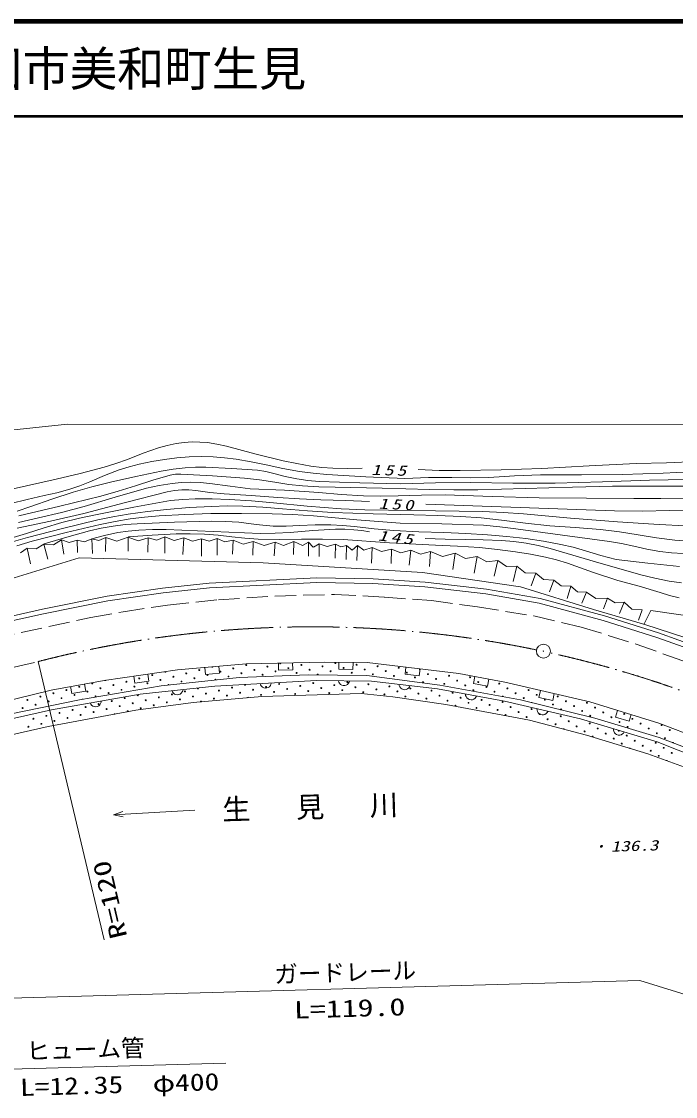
# Model space of a CAD drawing. Units: millimetres, scale not verified. Extents: x 40000 to 680000, y 20000 to 380000.
# Drawn here: x 414916 to 484076, y 266273 to 380000 of the extents above; entities that cross this region are included whole.
import ezdxf
from ezdxf.enums import TextEntityAlignment as Align

# ---------------------------------------------------------------- set-up
doc = ezdxf.new("R2010")
doc.units = ezdxf.units.MM
doc.header["$LTSCALE"] = 1000
doc.linetypes.add('USER2', pattern=[3, 2.25, -0.75])
doc.linetypes.add('USER4', pattern=[7.000001, 5.508197, -0.688525, 0.114754, -0.688525])
for name, color, linetype, lineweight in [('M-TTL', 2, 'Continuous', 140), ('M-TTL-LINE', 7, 'Continuous', 50), ('S-BGD', 1, 'Continuous', 13), ('S-BGD-HTXT', 6, 'Continuous', 13), ('S-BMK', 3, 'USER4', 13)]:
    doc.layers.add(name, color=color, linetype=linetype, lineweight=lineweight)
doc.layers.add('M-TTL-TXT', color=7, linetype='Continuous')
doc.styles.add('ＭＳ ゴシック', font='')
doc.styles.get('ＭＳ ゴシック').set_extended_font_data('MS Gothic')

# ---------------------------------------------------------------- blocks, each defined once
blk = doc.blocks.new('BUHIN109')
at = {"layer": 'S-BGD'}
blk.add_circle((0, 0), 22.5, dxfattribs=at)
at = {"layer": 'S-BMK', "linetype": 'Continuous'}
blk.add_circle((0, 0), 746, dxfattribs=at)

msp = doc.modelspace()

# ---------------------------------------------------------------- linework, layer by layer
at = {"layer": 'M-TTL'}
msp.add_line((680000, 380000), (40000, 380000), dxfattribs=at)
at = {"layer": 'M-TTL-LINE'}
msp.add_line((40000, 370000), (680000, 370000), dxfattribs=at)
at = {"layer": 'S-BGD'}
for p, q in [((421584, 324950), (422341, 325273)), ((422341, 325273), (422441, 323716)), ((422341, 325273), (423102, 325089)), ((423102, 325089), (423821, 325398)), ((423821, 325398), (423814, 323922)), ((423821, 325398), (425010, 325024)), ((425010, 325024), (426187, 325438)), ((426187, 325438), (426181, 323961)), ((426187, 325438), (427238, 325059)), ((427238, 325059), (428306, 325387)), ((428306, 325387), (428273, 323854)), ((428306, 325387), (429213, 325143)), ((429213, 325143), (430086, 325493)), ((430086, 325493), (431058, 325107)), ((430086, 325493), (430086, 323766)), ((431058, 325107), (432067, 325382)), ((432067, 325382), (431985, 323597)), ((432067, 325382), (432982, 325014)), ((432982, 325014), (433936, 325268)), ((433936, 325268), (434779, 325014)), ((433936, 325268), (433940, 323430)), ((434779, 325014), (435606, 325316)), ((435606, 325316), (436429, 324944)), ((435606, 325316), (435609, 323533)), ((414820, 323782), (415517, 324271)), ((415517, 324271), (416475, 324196)), ((415517, 324271), (415870, 322638)), ((416475, 324196), (417287, 324711)), ((417287, 324711), (418288, 324624)), ((417287, 324711), (417694, 323135)), ((418288, 324624), (419141, 325154)), ((419141, 325154), (419961, 324876)), ((419141, 325154), (419406, 323657)), ((419961, 324876), (420785, 325145)), ((420785, 325145), (421584, 324950)), ((420785, 325145), (420851, 323810)), ((436429, 324944), (437311, 325141)), ((437311, 325141), (437245, 323635)), ((437311, 325141), (438344, 324706)), ((438344, 324706), (439432, 324979)), ((439432, 324979), (439365, 323556)), ((439432, 324979), (440577, 324572)), ((440577, 324572), (441737, 324933)), ((441737, 324933), (441651, 323482)), ((441737, 324933), (442634, 324556)), ((442634, 324556), (443703, 324978)), ((443703, 324978), (443687, 323627)), ((443703, 324978), (444633, 324559)), ((444633, 324559), (445258, 324914)), ((445258, 324914), (445772, 324402)), ((445258, 324914), (445259, 323442)), ((445785, 324402), (446410, 324758)), ((446410, 324758), (446408, 323407)), ((446410, 324758), (447252, 324444)), ((447252, 324444), (448113, 324698)), ((448113, 324698), (448101, 323226)), ((448113, 324698), (448681, 324437)), ((448174, 324166), (448188, 324161)), ((448681, 324437), (449292, 324569)), ((449292, 324569), (449266, 323097)), ((449292, 324569), (449898, 324067)), ((449898, 324067), (450440, 324575)), ((450440, 324575), (450391, 322967)), ((450440, 324575), (451130, 324068)), ((451130, 324068), (451986, 324345)), ((451986, 324345), (451936, 322695)), ((451986, 324345), (452990, 323914)), ((452990, 323914), (454053, 324172)), ((454053, 324172), (454008, 322661)), ((454053, 324172), (455044, 323783)), ((413220, 320862), (421013, 323270)), ((421013, 323270), (440474, 322721)), ((455044, 323783), (456071, 324067)), ((456071, 324067), (455908, 322468)), ((456071, 324067), (457106, 323652)), ((457106, 323652), (458182, 323942)), ((458182, 323942), (458045, 322343)), ((458182, 323942), (459437, 323410)), ((459437, 323410), (460759, 323737)), ((460759, 323737), (460526, 322043)), ((460759, 323737), (461879, 323182)), ((461879, 323182), (463108, 323410)), ((463108, 323410), (462794, 321644)), ((463108, 323410), (464132, 322833)), ((464132, 322833), (465298, 322986)), ((465298, 322986), (464904, 321333)), ((465298, 322986), (466204, 322342)), ((440474, 322721), (457333, 321709)), ((466204, 322342), (467315, 322371)), ((467315, 322371), (466898, 320771)), ((467315, 322371), (468188, 321674)), ((434767, 320594), (446133, 321154)), ((446133, 321154), (452107, 321034)), ((452107, 321034), (457613, 320691)), ((457333, 321709), (467678, 320184)), ((468188, 321674), (469304, 321640)), ((469304, 321640), (468828, 320301)), ((469304, 321640), (470131, 320957)), ((470131, 320957), (471201, 320907)), ((471201, 320907), (470762, 319676)), ((471201, 320907), (471995, 320284)), ((423974, 319210), (429837, 320060)), ((429837, 320060), (434767, 320594)), ((434806, 320096), (429900, 319563)), ((446141, 320653), (434806, 320096)), ((452087, 320534), (446141, 320653)), ((457568, 320193), (452087, 320534)), ((464016, 319434), (457568, 320193)), ((457613, 320691), (464088, 319929)), ((464088, 319929), (469753, 318957)), ((467678, 320184), (475415, 317790)), ((471995, 320284), (473003, 320263)), ((473003, 320263), (472637, 318956)), ((473003, 320263), (473729, 319674)), ((473729, 319674), (474663, 319638)), ((474663, 319638), (474178, 318448)), ((474663, 319638), (475667, 318953)), ((417141, 317816), (423974, 319210)), ((424060, 318717), (417244, 317326)), ((429900, 319563), (424060, 318717)), ((469646, 318468), (464016, 319434)), ((476426, 316645), (469646, 318468)), ((469753, 318957), (476566, 317125)), ((475667, 318953), (476881, 319006)), ((476881, 319006), (476451, 317863)), ((476881, 319006), (477695, 318493)), ((477695, 318493), (478654, 318570)), ((478654, 318570), (478166, 317356)), ((478654, 318570), (479467, 317841)), ((395780, 313150), (417141, 317816)), ((417244, 317326), (395889, 312662)), ((475415, 317790), (480843, 316194)), ((479467, 317841), (480554, 317744)), ((480554, 317744), (480163, 316671)), ((480737, 316192), (481461, 317705)), ((481461, 317705), (488269, 316688)), ((482105, 314843), (476426, 316645)), ((476566, 317125), (482266, 315316)), ((480843, 316194), (488515, 313715)), ((482266, 315316), (490383, 312394)), ((490203, 311928), (482105, 314843)), ((431427, 311412), (438673, 312048)), ((438673, 312048), (446982, 312237)), ((446982, 312237), (451476, 312173)), ((451476, 312173), (461162, 311015)), ((423649, 310283), (431427, 311412)), ((437931, 310584), (429688, 309729)), ((445234, 310887), (437931, 310584)), ((451427, 310824), (445234, 310887)), ((459150, 309801), (451427, 310824)), ((461162, 311015), (466032, 310102)), ((418039, 309264), (423649, 310283)), ((429688, 309729), (421063, 308241)), ((427456, 308852), (435356, 309697)), ((435356, 309697), (446121, 310285)), ((446121, 310285), (451937, 310225)), ((451937, 310225), (458906, 309407)), ((458906, 309407), (466000, 308084)), ((467700, 308229), (459150, 309801)), ((466032, 310102), (475027, 308016)), ((406507, 306451), (418039, 309264)), ((421063, 308241), (412179, 306412)), ((418076, 307174), (427456, 308852)), ((440339, 308597), (433075, 307939)), ((450830, 308895), (440339, 308597)), ((454171, 308538), (450830, 308895)), ((459778, 307738), (454171, 308538)), ((475544, 306301), (467700, 308229)), ((386559, 300059), (418076, 307174)), ((427011, 307146), (417746, 305415)), ((433075, 307939), (427011, 307146)), ((468632, 306070), (459778, 307738)), ((466000, 308084), (474013, 306223)), ((475027, 308016), (482306, 305786)), ((474660, 304492), (468632, 306070)), ((474013, 306223), (482154, 303802)), ((482341, 304248), (475544, 306301)), ((417746, 305415), (400078, 301412)), ((482306, 305786), (495174, 300838)), ((481152, 302531), (474660, 304492)), ((482154, 303802), (493665, 299218)), ((490216, 301223), (482341, 304248)), ((490393, 299125), (481152, 302531)), ((433230, 296575), (424655, 296086))]:
    msp.add_line(p, q, dxfattribs=at)
at = {"layer": 'S-BGD', "linetype": 'USER2'}
for p, q in [((430367, 318263), (435739, 318819)), ((435739, 318819), (441700, 319213)), ((441700, 319213), (448026, 319393)), ((448026, 319393), (453288, 319094)), ((453288, 319094), (458271, 318741)), ((458271, 318741), (463139, 318071)), ((422239, 316954), (425673, 317545)), ((425673, 317545), (430367, 318263)), ((463139, 318071), (469093, 317118)), ((400218, 312146), (422239, 316954)), ((469093, 317118), (474093, 315941)), ((474093, 315941), (479927, 314130)), ((479927, 314130), (485620, 312092))]:
    msp.add_line(p, q, dxfattribs=at)
at = {"layer": 'S-BGD'}
for points in [[(413716, 330491), (418569, 331598), (421112, 332191), (423649, 332845), (424898, 333232), (426138, 333679), (427766, 334320), (429415, 334905), (430330, 335154), (431261, 335344), (432112, 335462), (432969, 335520), (433776, 335514), (434580, 335448), (435584, 335294), (436581, 335081), (439586, 334275), (442597, 333530), (444043, 333222), (445500, 332973), (446669, 332834), (447843, 332754), (449389, 332724), (450947, 332734)], [(456875, 332591), (459077, 332512), (461292, 332492), (465625, 332575), (469957, 332718), (474935, 332988), (479924, 333236), (483117, 333315), (486321, 333454), (488005, 333599), (489692, 333805), (491182, 334044), (492669, 334344), (495877, 335111), (499081, 335909)], [(413794, 328991), (415532, 329447), (417300, 329848), (418669, 330150), (420018, 330510), (421091, 330880), (422155, 331312), (423683, 331962), (425232, 332555), (426286, 332893), (427368, 333175), (428688, 333455), (430027, 333676), (431325, 333833), (432639, 333932), (433910, 333964), (435181, 333935), (436396, 333846), (437617, 333696), (439204, 333428), (440781, 333101), (442540, 332713), (444317, 332383), (445752, 332201), (447204, 332078), (451327, 331842), (455471, 331665), (457943, 331744), (460420, 331763), (462379, 331739), (464335, 331775), (467066, 331937), (469800, 332039), (474135, 332025), (478471, 332071), (482788, 332215), (487097, 332419)], [(414445, 328211), (415908, 328696), (418141, 329474), (420387, 330193), (422353, 330756), (424336, 331261), (426993, 331880), (429673, 332443), (430949, 332644), (432233, 332785), (433311, 332849), (434399, 332853), (437136, 332718), (439879, 332521), (440743, 332380), (441607, 332177), (442806, 331864), (444017, 331609), (445205, 331447), (446399, 331345), (450689, 331187), (454983, 331090), (458686, 331183), (462392, 331216), (466879, 331162), (471365, 331169), (476348, 331294), (481341, 331470), (485269, 331542)], [(414630, 327702), (418971, 328711), (423293, 329778), (425138, 330299), (426975, 330880), (428793, 331479), (430636, 332022), (431185, 332102), (431750, 332121), (435121, 331943), (438484, 331705), (440099, 331514), (441720, 331261), (443172, 331034), (444629, 330867), (446353, 330763), (448083, 330719), (453066, 330620), (458056, 330481), (460622, 330438), (463189, 330456), (468175, 330584), (473170, 330735), (477407, 330825), (481646, 330854), (486635, 330850)], [(414593, 326993), (416725, 327490), (419130, 328056), (421530, 328683), (424818, 329690), (428128, 330641), (429488, 330918), (430858, 331135), (431800, 331228), (432747, 331261), (433796, 331230), (434843, 331138), (436967, 330825), (439094, 330571), (442737, 330409), (446376, 330186), (448733, 329965), (451092, 329805), (452919, 329784), (454758, 329823), (457228, 329900), (459706, 329916), (464686, 329745), (469676, 329596), (474661, 329584), (479659, 329540), (482509, 329525), (485356, 329569)], [(414471, 326405), (417999, 327147), (421518, 327947), (425897, 329121), (430308, 330240), (431086, 330373), (431868, 330445), (432603, 330438), (433338, 330370), (434841, 330173), (436356, 330035), (439195, 329869), (442036, 329643), (444310, 329492), (446587, 329400), (449166, 329327), (451734, 329237)], [(457657, 328954), (462641, 328761), (467637, 328599), (472620, 328403), (477612, 328231), (480549, 328213), (483488, 328255), (488378, 328343), (493274, 328371), (496896, 328336), (500511, 328361), (502020, 328433), (503530, 328565), (504655, 328717), (505767, 328928), (506676, 329158), (507566, 329445), (508516, 329827), (509454, 330269), (509944, 330520), (510440, 330783)], [(412734, 325030), (415452, 325840), (417306, 326441), (419176, 326984), (421038, 327443), (422914, 327842), (426796, 328613), (430685, 329324), (431979, 329439), (433280, 329494), (435083, 329494), (436891, 329433), (439232, 329284), (441580, 329075), (445141, 328731), (448714, 328447), (451219, 328345), (453728, 328303), (458712, 328215), (463710, 328170), (465856, 328067), (468010, 327903), (472976, 327470), (477954, 327073), (481795, 326814), (485641, 326615)], [(413070, 324708), (415559, 325419), (419266, 326380), (422993, 327284), (424586, 327614), (426202, 327886), (428232, 328162), (430270, 328378), (432641, 328570), (435019, 328701), (436668, 328744), (438327, 328727), (440422, 328620), (442524, 328451), (445160, 328223), (447803, 328056), (452110, 327901), (456419, 327806), (458898, 327755), (461373, 327644), (463514, 327477), (465660, 327249), (468230, 326920), (470803, 326651), (473475, 326484), (476151, 326256), (478142, 326008), (480127, 325700), (482061, 325390), (484003, 325140), (485497, 325015)], [(414423, 324540), (416050, 325019), (419631, 325932), (423238, 326790), (424813, 327120), (426406, 327391), (427924, 327570), (429459, 327690), (432195, 327848), (434930, 327946), (438173, 327959), (441428, 327911), (443613, 327833), (445796, 327694), (450383, 327282), (454972, 326932), (459376, 326857), (463782, 326723), (465491, 326548), (467194, 326314), (472137, 325650), (477084, 324975), (478377, 324772), (479659, 324509), (481029, 324185), (482419, 323919), (483649, 323789), (484886, 323718)], [(417303, 324741), (419696, 325454), (422107, 326110), (423353, 326397), (424608, 326624), (425876, 326777), (427152, 326870), (431103, 327037), (435048, 327143), (436475, 327111), (437899, 327018), (439720, 326783), (441544, 326608), (442921, 326605), (444312, 326663), (445964, 326734), (447623, 326745), (448878, 326694), (450139, 326582), (452200, 326335), (454277, 326148), (456927, 326007), (459592, 325926), (461898, 325844), (464211, 325702), (466242, 325525), (468265, 325288), (470104, 325016), (471939, 324683), (473249, 324377), (474557, 324010), (476173, 323513), (477813, 323072), (481158, 322681), (484513, 322349)], [(422341, 325273), (423706, 325627), (425092, 325924), (426199, 326087), (427325, 326192), (428757, 326253), (430199, 326255), (435177, 326037), (440170, 325834), (441738, 325852), (443317, 325932), (445716, 326149), (448121, 326307), (449096, 326301), (450077, 326234), (450898, 326139), (451719, 326020)], [(426248, 325466), (428750, 325654), (431259, 325783), (432760, 325804), (434260, 325765), (435705, 325656), (437153, 325486), (438542, 325326), (439946, 325224), (442235, 325194), (444536, 325223), (446733, 325233), (448940, 325184), (453818, 324863), (458701, 324602), (461019, 324508), (463333, 324354), (465243, 324157), (467156, 323900), (468756, 323640), (470343, 323322), (471504, 323031), (472660, 322680), (475309, 321742), (477986, 320859), (480223, 320248), (482443, 319579), (483437, 319281), (484455, 319039)], [(457606, 325312), (459704, 325221), (461820, 325190), (463748, 325168), (465677, 325086), (466973, 324972), (468271, 324797), (469556, 324558), (470829, 324260), (475617, 322851), (480421, 321474), (481908, 321111), (483417, 320804), (484720, 320601)], [(434303, 311665), (434368, 310918), (435863, 311049), (435797, 311796)], [(442077, 312126), (442094, 311376), (443594, 311410), (443577, 312160)], [(448479, 312216), (448468, 311466), (449968, 311445), (449979, 312194)], [(455574, 311683), (455485, 310939), (456974, 310760), (457063, 311505)], [(426796, 310740), (426904, 309998), (428388, 310213), (428280, 310956)], [(462859, 310697), (462721, 309960), (464196, 309683), (464334, 310420)], [(420106, 309639), (420241, 308902), (421716, 309170), (421582, 309908)], [(441338, 310024), (441297, 309884), (441232, 309763), (441125, 309625), (440997, 309546), (440859, 309496), (440673, 309486), (440530, 309520), (440394, 309585), (440270, 309710), (440192, 309823), (440139, 309959)], [(449629, 310249), (449580, 310111), (449506, 309995), (449391, 309864), (449258, 309794), (449117, 309753), (448931, 309755), (448790, 309799), (448659, 309872), (448544, 310005), (448473, 310123), (448429, 310261)], [(456018, 309746), (455954, 309614), (455869, 309507), (455740, 309389), (455601, 309333), (455456, 309307), (455271, 309329), (455136, 309387), (455013, 309474), (454912, 309619), (454855, 309744), (454826, 309886)], [(432002, 309338), (431969, 309196), (431910, 309072), (431811, 308929), (431687, 308843), (431552, 308786), (431367, 308766), (431222, 308793), (431083, 308851), (430953, 308969), (430869, 309078), (430809, 309211)], [(463043, 308636), (462971, 308509), (462879, 308407), (462742, 308298), (462599, 308251), (462453, 308236), (462270, 308270), (462139, 308337), (462023, 308432), (461932, 308583), (461883, 308712), (461864, 308856)], [(469799, 309229), (469629, 308498), (471091, 308159), (471260, 308890)], [(423357, 308118), (423334, 307974), (423283, 307846), (423194, 307696), (423077, 307602), (422946, 307536), (422763, 307503), (422616, 307520), (422474, 307567), (422335, 307677), (422244, 307779), (422175, 307907)], [(470591, 307018), (470513, 306895), (470416, 306797), (470275, 306694), (470131, 306654), (469984, 306645), (469803, 306687), (469675, 306760), (469562, 306860), (469478, 307015), (469435, 307145), (469422, 307290)], [(477949, 307121), (477730, 306404), (479164, 305964), (479384, 306681)], [(478658, 304841), (478573, 304723), (478471, 304631), (478324, 304537), (478177, 304506), (478030, 304506), (477851, 304559), (477728, 304639), (477622, 304746), (477548, 304906), (477512, 305038), (477508, 305184)], [(425670, 295856), (424655, 296086), (425637, 296428)]]:
    msp.add_lwpolyline(points, dxfattribs=at)
for centre in [(437316, 311566), (438686, 311914), (440917, 311751), (443147, 311587), (444517, 311935), (446747, 311772), (448118, 312120), (448978, 311608), (450348, 311956), (452578, 311793), (454808, 311629), (427373, 310502), (428743, 310850), (430973, 310686), (432344, 311034), (433203, 310523), (433715, 311382), (434574, 310870), (435945, 311218), (436804, 310707), (438175, 311055), (439546, 311403), (440405, 310891), (441776, 311239), (444006, 311076), (445377, 311424), (447607, 311260), (449837, 311097), (451208, 311445), (452067, 310933), (453438, 311281), (454297, 310770), (455668, 311118), (456527, 310606), (457898, 310954), (458757, 310443), (460128, 310791), (462358, 310627), (421030, 309621), (422401, 309969), (423260, 309458), (424631, 309806), (425490, 309294), (426002, 310154), (426861, 309642), (428232, 309990), (429603, 310338), (431833, 310175), (433576, 309436), (437181, 309525), (439406, 309302), (440785, 309613), (442165, 309925), (443010, 309391), (444390, 309702), (445769, 310014), (446614, 309480), (447994, 309791), (449373, 310102), (450219, 309568), (451598, 309880), (452444, 309346), (453823, 309657), (456048, 309435), (457386, 310095), (459617, 309931), (460987, 310279), (461847, 309768), (463217, 310116), (464077, 309604), (465447, 309952), (466307, 309441), (415547, 308230), (416918, 308578), (418289, 308926), (419148, 308414), (419659, 309274), (420519, 308762), (421890, 309110), (422749, 308599), (424120, 308947), (425833, 308413), (427213, 308724), (428058, 308190), (429438, 308501), (430817, 308813), (431663, 308279), (432197, 309124), (433042, 308590), (434422, 308902), (435267, 308368), (435801, 309213), (436647, 308679), (438026, 308991), (440251, 308768), (441631, 309079), (443855, 308857), (445235, 309168), (447460, 308946), (448839, 309257), (451064, 309034), (453289, 308812), (454669, 309123), (455514, 308589), (456894, 308901), (457739, 308367), (458273, 309212), (459119, 308678), (460498, 308989), (461344, 308455), (462706, 309256), (463569, 308233), (464936, 309093), (467166, 308929), (468025, 308418), (468537, 309277), (469396, 308766), (470256, 308254), (471626, 308602), (415036, 307370), (416407, 307718), (417777, 308066), (420315, 307167), (421695, 307478), (423074, 307790), (423920, 307256), (424454, 308101), (425299, 307567), (426679, 307879), (427524, 307345), (428904, 307656), (430283, 307967), (459964, 308144), (460810, 307610), (462189, 307921), (463035, 307387), (464414, 307699), (465260, 307165), (465794, 308010), (466639, 307476), (468864, 307254), (471115, 307743), (471974, 307232), (472486, 308091), (473345, 307579), (474204, 307068), (474716, 307927), (475575, 307416), (416177, 306233), (417556, 306544), (418402, 306010), (418936, 306855), (419781, 306321), (421161, 306633), (422540, 306944), (466105, 306631), (467485, 306942), (468330, 306408), (469710, 306720), (470555, 306186), (471935, 306497), (472780, 305963), (475064, 306557), (476434, 306905), (477294, 306393), (478153, 305882), (478664, 306741), (479524, 306230), (415643, 305387), (417022, 305699), (471400, 305652), (473625, 305429), (474471, 304895), (475005, 305740), (475850, 305206), (479012, 305370), (480383, 305718), (481242, 305207), (482613, 305555), (483473, 305043), (475316, 304361), (476696, 304672), (477541, 304138), (478387, 303604), (478921, 304450), (479766, 303916), (481991, 303693), (482102, 304695), (482961, 304184), (480612, 303382), (481457, 302848), (482837, 303159), (483682, 302625), (482303, 302314)]:
    msp.add_circle(centre, 49.8, dxfattribs=at)
for centre, start, end in [((435086, 311730), 180.67345, 9.36007), ((442287, 312099), 141.58992, 41.00745), ((430114, 311197), 159.29487, 37.22349), ((446236, 310912), 314.62914, 224.20684), ((457039, 311465), 114.81867, 51.54266), ((423772, 310317), 206.88682, 349.63154), ((430462, 309827), 345.23783, 206.61312), ((435434, 310359), 323.1161, 228.73486), ((438560, 309836), 136.29089, 49.96439), ((421378, 308251), 72.24244, 127.32963), ((438872, 308456), 13.86175, 176.49151), ((465795, 308581), 347.02192, 172.13253), ((426145, 307033), 293.22162, 267.94405), ((433888, 308056), 304.10818, 246.24508), ((468885, 307906), 23.73817, 128.65054), ((424765, 306722), 15.46724, 185.69843), ((472246, 305117), 352.7775, 157.87323), ((478075, 304984), 126.43519, 20.43189), ((483820, 303673), 346.9596, 151.0068), ((479232, 303070), 34.9491, 111.43823), ((483148, 301780), 357.10662, 142.42357)]:
    msp.add_arc(centre, 49.8, start, end, dxfattribs=at)
at = {"layer": 'S-BGD-HTXT'}
for p, q in [((157650, 309786), (419792, 337402)), ((419792, 337402), (514465, 337365)), ((416691, 312290), (423652, 282851)), ((406604, 276459), (480309, 278554)), ((480309, 278554), (490928, 275243)), ((412061, 269116), (436520, 269811))]:
    msp.add_line(p, q, dxfattribs=at)
at = {"layer": 'S-BMK'}
msp.add_line((390498, 306150), (416691, 312290), dxfattribs=at)
for start, end in [(78.22717, 104.44614), (63.97046, 77.4877)]:
    msp.add_arc((445670, 199802), 116161, start, end, dxfattribs=at)

# ---------------------------------------------------------------- block references
at = {"rotation": 135}
msp.add_blockref('BUHIN109', (470109, 313386), dxfattribs=at)

# ---------------------------------------------------------------- texts
at = {"layer": 'M-TTL-TXT', "style": 'ＭＳ ゴシック'}
msp.add_text('岩国市美和町生見', height=3666, dxfattribs=at).set_placement((405024, 375000), align=Align.MIDDLE_LEFT)
at = {"layer": 'S-BGD', "style": 'ＭＳ ゴシック', "oblique": 15}
msp.add_text('・', height=1100, rotation=1.7, dxfattribs=at).set_placement((475367, 291811), align=Align.BOTTOM_LEFT)
at = {"layer": 'S-BGD', "style": 'ＭＳ ゴシック', "oblique": 15, "width": 1.35}
msp.add_text('136.3', height=1100, rotation=1.7, dxfattribs=at).set_placement((477254, 291839), align=Align.BOTTOM_LEFT)
at = {"layer": 'S-BGD', "attachment_point": 7, "style": 'ＭＳ ゴシック'}
for s, insert, char_height, rotation in [('\\T1.33;\\W1.35;\\Q15;155', (451895, 332015), 1100, 358.4), ('\\T1.33;\\W1.35;\\Q15;150', (452665, 328449), 1100, 357.2), ('\\T1.33;\\W1.35;\\Q15;145', (452581, 325089), 1100, 353.1), ('\\T2.6;生見川', (436183, 295257), 2199, 1.7)]:
    msp.add_mtext(s, dxfattribs=dict(at, insert=insert, char_height=char_height, rotation=rotation))
at = {"layer": 'S-BGD-HTXT', "style": 'ＭＳ ゴシック'}
for s, rotation, width, p in [('R=120', 103.2, 1.35, (426642, 283329)), ('L=119.0', 1.7, 1.35, (443769, 273964)), ('L=12.35\u3000φ400', 1.7, 1.25, (414800, 265774))]:
    msp.add_text(s, height=1833, rotation=rotation, dxfattribs=dict(at, width=width)).set_placement(p, align=Align.BOTTOM_LEFT)
for s, p in [('ガードレール', (441689, 277719)), ('ヒューム管', (415480, 269608))]:
    msp.add_text(s, height=1833, rotation=1.7, dxfattribs=at).set_placement(p, align=Align.BOTTOM_LEFT)

doc.saveas('drawing.dxf')
